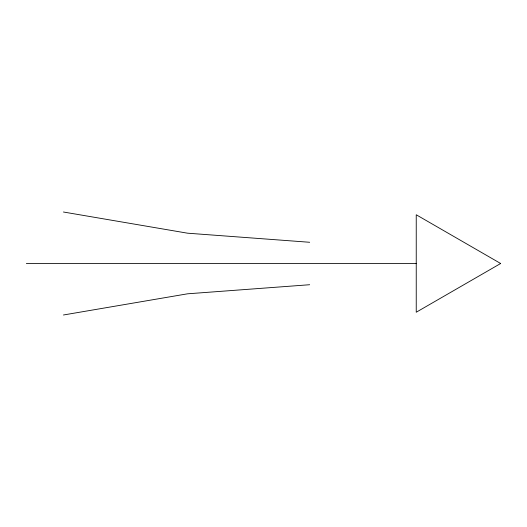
<?xml version="1.0" encoding="UTF-8"?>
<svg xmlns="http://www.w3.org/2000/svg" width="527" height="527" viewBox="0 0 527 527"><rect width="100%" height="100%" fill="white"/><g stroke="black" fill="none" stroke-linecap="round" stroke-linejoin="round"><path stroke-width="0.79" d="M63.424 314.994L187.553 293.809L309.665 284.725M26.35 263.5L416.238 263.5M309.665 242.275L187.553 233.191L63.424 212.006M500.65 263.5L416.238 312.234L416.238 214.766L500.65 263.5"/></g></svg>
